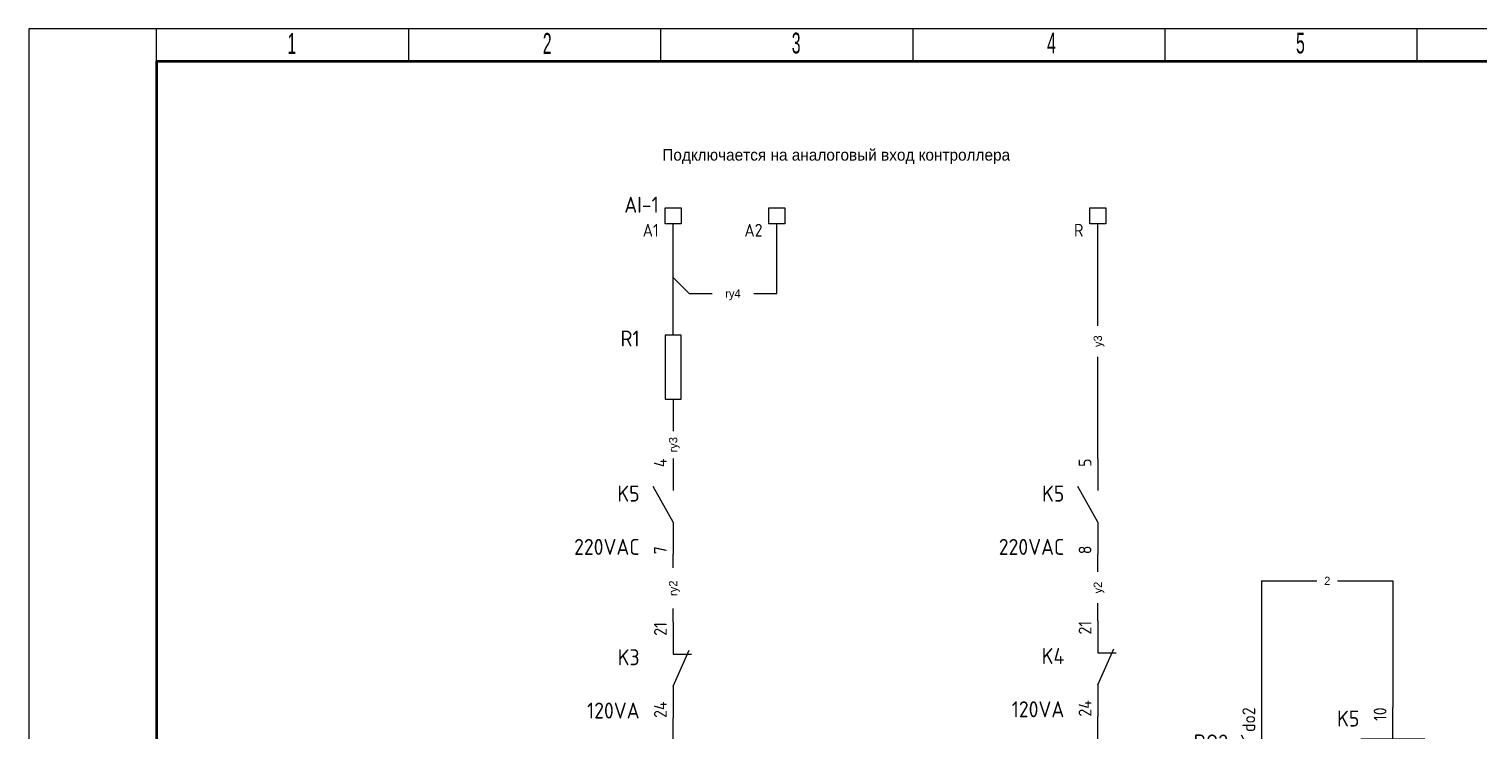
# Model space of a CAD drawing. Extents: x -20 to 400, y -5 to 292.
# Drawn here: x -20 to 207, y 182.1 to 292 of the extents above; entities that cross this region are included whole.
import ezdxf
from ezdxf.enums import TextEntityAlignment as Align

# ---------------------------------------------------------------- set-up
doc = ezdxf.new("R2010")
doc.units = 0
doc.linetypes.add('Caddy_Solid', pattern=[0])
for name, color, linetype in [('100', 7, 'Continuous'), ('DESC', 1, 'Continuous'), ('DESCCHILD', 20, 'Continuous'), ('MISC', 7, 'Continuous'), ('SYMS', 7, 'Continuous'), ('TAGS', 7, 'Continuous'), ('TERMS', 7, 'Continuous'), ('WIRES', 7, 'Continuous')]:
    doc.layers.add(name, color=color, linetype=linetype)
doc.styles.add('Caddy_Vectorfont1p', font='arial.ttf', dxfattribs={"width": 0.9})
doc.styles.add('WD_IEC', font='ISOCP2.shx', dxfattribs={"width": 0.9, "height": 4})

# ---------------------------------------------------------------- blocks, each defined once
blk = doc.blocks.new('VCR22')
for p, q in [((0, 7.5), (0, 2.5)), ((0, -2.5), (2.5, 3.12)), ((0, 2.5), (2.87, 2.5)), ((0, -2.5), (0, -7.5))]:
    blk.add_line(p, q)
at = {"style": 'WD_IEC'}
for tag, p in [('INST', (-5.25, 7.75)), ('LOC', (-5.25, 4.25)), ('TAG2', (-5.25, 0.75)), ('XREF', (-5.25, -3.75)), ('DESC1', (-5.25, -7.6)), ('DESC2', (-5.25, -11.1)), ('DESC3', (-5.25, -14.6))]:
    blk.add_attdef(tag, text='', height=2.5, dxfattribs=at).set_placement(p, align=Align.RIGHT)
blk.add_attdef('TERM01', text='', height=2, rotation=90, dxfattribs=at).set_placement((-1, 7.5), align=Align.RIGHT)
at = {"style": 'WD_IEC', "flags": 1}
for tag, p, height in [('X2TERM01', (0, 7.5), 0.32), ('X4LINK', (-2, 0), 0.32), ('X1LINK', (1.11, 0), 0.32), ('CONTACT', (4, -3.5), 1), ('FAMILY', (4, -5), 1), ('X8TERM02', (0, -7.5), 0.32)]:
    blk.add_attdef(tag, p, '', height=height, dxfattribs=at)
at = {"style": 'WD_IEC'}
blk.add_attdef('TERM02', (-1, -7.5), '', height=2, rotation=90, dxfattribs=at)
blk = doc.blocks.new('VCR21')
for p, q in [((0, 7.5), (0, 2.5)), ((0, -2.5), (-3.125, 3.125)), ((0, -2.5), (0, -7.5))]:
    blk.add_line(p, q)
at = {"style": 'WD_IEC'}
for tag, p in [('INST', (-5.25, 7.75)), ('LOC', (-5.25, 4.25)), ('TAG2', (-5.25, 0.75)), ('XREF', (-5.25, -3.75)), ('DESC1', (-5.25, -7.6)), ('DESC2', (-5.25, -11.1)), ('DESC3', (-5.25, -14.6))]:
    blk.add_attdef(tag, text='', height=2.5, dxfattribs=at).set_placement(p, align=Align.RIGHT)
blk.add_attdef('TERM01', text='', height=2, rotation=90, dxfattribs=at).set_placement((-1, 7.5), align=Align.RIGHT)
at = {"style": 'WD_IEC', "flags": 1}
for tag, p, height in [('X2TERM01', (0, 7.5), 0.32), ('X4LINK', (-2, 0), 0.32), ('X1LINK', (-0.5, 0), 0.32), ('CONTACT', (4, -3.5), 1), ('FAMILY', (4, -5), 1), ('X8TERM02', (0, -7.5), 0.32)]:
    blk.add_attdef(tag, p, '', height=height, dxfattribs=at)
at = {"style": 'WD_IEC'}
blk.add_attdef('TERM02', (-1, -7.5), '', height=2, rotation=90, dxfattribs=at)
blk = doc.blocks.new('VRE1B')
for p, q in [((0, 5), (0, 10)), ((0, -5), (0, -10))]:
    blk.add_line(p, q)
blk.add_lwpolyline([(-1.25, 5), (-1.25, -5), (1.25, -5), (1.25, 5)], close=True)
at = {"style": 'WD_IEC'}
for tag, p in [('INST', (-5.25, 10.25)), ('LOC', (-5.25, 6.75)), ('TAG1', (-5.25, 3.25)), ('RATING1', (-5.25, -1.25)), ('DESC1', (-5.25, -5.25)), ('DESC2', (-5.25, -8.75)), ('DESC3', (-5.25, -12.25))]:
    blk.add_attdef(tag, text='', height=2.5, dxfattribs=at).set_placement(p, align=Align.RIGHT)
blk.add_attdef('TERM01', text='', height=2, rotation=90, dxfattribs=at).set_placement((-1, 10), align=Align.RIGHT)
at = {"style": 'WD_IEC', "flags": 1}
for tag, p, height in [('X2TERM01', (0, 10), 0.32), ('MFG', (2.75, 9), 1.5), ('CAT', (2.75, 6.5), 1.5), ('ASSYCODE', (2.25, -1.5), 1), ('FAMILY', (2.25, -3), 1), ('CATDESC', (2.25, -4.5), 1), ('X8TERM02', (0, -10), 0.32)]:
    blk.add_attdef(tag, p, '', height=height, dxfattribs=at)
at = {"style": 'WD_IEC'}
blk.add_attdef('TERM02', (-1, -10), '', height=2, rotation=90, dxfattribs=at)
blk = doc.blocks.new('HT0_281')
for p in [(0, -2.5), (2.5, 0)]:
    blk.add_line(p, (0, 2.5))
at = {"style": 'WD_IEC', "flags": 1}
for tag, p in [('X2TERM01', (0, 2.5)), ('WDWSEQ', (1.92, 1.22)), ('X1TERM01', (2.5, 0)), ('X8TERM01', (0, -2.5))]:
    blk.add_attdef(tag, p, '', height=0.4, dxfattribs=at)
blk = doc.blocks.new('VT0001')
for p, q in [((-1.25, -1.25), (-1.25, 1.25)), ((-1.25, 1.25), (1.25, 1.25)), ((1.25, 1.25), (1.25, -1.25)), ((1.25, -1.25), (-1.25, -1.25))]:
    blk.add_line(p, q)
at = {"style": 'WD_IEC', "flags": 1}
for tag, p, height in [('ASSYCODE', (2.75, 10.75), 1), ('CATDESC', (2.75, 9.25), 1), ('MFG', (2.75, 7.25), 1.5), ('CAT', (2.75, 4.75), 1.5), ('X2PIN01', (0, 2.25), 0.25), ('X4PIN01', (-1.25, 1), 0.25), ('X4TERM01', (-1.25, 0), 0.25), ('X4TERMDESC01', (-1.25, 0.5), 0.4), ('STRIPSEQ', (0, 0), 0.025), ('X2TERM01', (0, 1.25), 0.25), ('X8PIN01', (0, -0.25), 0.25), ('X2TERMDESC01', (0, 1.75), 0.4), ('X1PIN01', (1.25, 1), 0.25), ('X1TERM01', (1.25, 0), 0.25), ('X1TERMDESC01', (1.25, 0.5), 0.4), ('LINKTERM', (0, -0.04), 0.025), ('X8TERM01', (0, -1.25), 0.25), ('X8TERMDESC01', (0, -0.75), 0.4)]:
    blk.add_attdef(tag, p, '', height=height, dxfattribs=at)
at = {"style": 'WD_IEC'}
for tag, p in [('INST', (-2.25, 6.5)), ('LOC', (-2.25, 3.5)), ('DESC1', (-2.25, -6.25)), ('DESC2', (-2.25, -9.25)), ('DESC3', (-2.25, -12.25))]:
    blk.add_attdef(tag, text='', height=2.5, dxfattribs=at).set_placement(p, align=Align.RIGHT)
at = {"style": 'WD_IEC', "flags": 8}
for tag, height, p in [('TAGSTRIP', 2.5, (-2.25, 0.5)), ('TERM01', 2, (-2.25, -3.25))]:
    blk.add_attdef(tag, text='', height=height, dxfattribs=at).set_placement(p, align=Align.RIGHT)
blk = doc.blocks.new('VCR1')
for p, q in [((0, 2.5), (0, 7.5)), ((0, -2.5), (0, -7.5))]:
    blk.add_line(p, q)
blk.add_lwpolyline([(-5, 2.5), (-5, -2.5), (5, -2.5), (5, 2.5)], close=True)
at = {"style": 'WD_IEC'}
for tag, p in [('INST', (-5.25, 11.5)), ('LOC', (-5.25, 8)), ('TAG1', (-5.25, 4.5)), ('DESC1', (-5.25, -6.85)), ('DESC2', (-5.25, -10.35)), ('DESC3', (-5.25, -13.85))]:
    blk.add_attdef(tag, text='', height=2.5, dxfattribs=at).set_placement(p, align=Align.RIGHT)
blk.add_attdef('TERM01', text='', height=2, rotation=90, dxfattribs=at).set_placement((-1, 7.5), align=Align.RIGHT)
at = {"style": 'WD_IEC', "flags": 1}
for tag, p, height in [('X2TERM01', (0, 7.5), 0.32), ('X4LINK', (-5, 0), 0.32), ('X1LINK', (5, 0), 0.32), ('ASSYCODE', (1, -4), 1), ('FAMILY', (1, -5.5), 1), ('CATDESC', (1, -7), 1), ('X8TERM02', (0, -7.5), 0.32)]:
    blk.add_attdef(tag, p, '', height=height, dxfattribs=at)
at = {"style": 'WD_IEC', "flags": 9}
for tag, p in [('MFG', (-6, 1)), ('CAT', (-6, -1.5))]:
    blk.add_attdef(tag, text='', height=1.5, dxfattribs=at).set_placement(p, align=Align.RIGHT)
at = {"style": 'WD_IEC'}
blk.add_attdef('TERM02', (-1, -7.5), '', height=2, rotation=90, dxfattribs=at)
at = {"lineweight": 9, "style": 'WD_IEC'}
for tag, p in [('NO', (-5.5, -16.5)), ('NC', (-5.5, -20))]:
    blk.add_attdef(tag, text='', height=2.5, dxfattribs=at).set_placement(p, align=Align.TOP_RIGHT)
for tag, p in [('XREFNO', (-4, -16.5)), ('XREFNC', (-4, -20))]:
    blk.add_attdef(tag, text='', height=2.5, dxfattribs=at).set_placement(p, align=Align.TOP_LEFT)
blk = doc.blocks.new('HT0_LGENERIC')
at = {"style": 'WD_IEC'}
blk.add_attdef('COLOR', text='', height=2.5, dxfattribs=at).set_placement((0, 0), align=Align.MIDDLE_CENTER)
for tag, p in [('X4_TINY_DOT_DONT_REMOVE', (-2.5, 0)), ('X1_TINY_DOT_DONT_REMOVE', (2.5, 0))]:
    blk.add_attdef(tag, p, '', height=0.002, dxfattribs=at)
at = {"style": 'WD_IEC', "flags": 1}
for tag, p in [('X4TERM01', (-2.5, 0)), ('X1TERM01', (2.5, 0))]:
    blk.add_attdef(tag, p, '', height=0.2, dxfattribs=at)
blk = doc.blocks.new('VT0_LGENERIC')
at = {"style": 'WD_IEC', "flags": 1}
for tag, p in [('X2TERM01', (0, 4)), ('X8TERM01', (0, -4))]:
    blk.add_attdef(tag, p, '', height=0.16, rotation=90, dxfattribs=at)
at = {"style": 'WD_IEC'}
blk.add_attdef('COLOR', text='', height=2.5, rotation=90, dxfattribs=at).set_placement((0, 0), align=Align.MIDDLE_CENTER)
for tag, p in [('X2_TINY_DOT_DONT_REMOVE', (0, 4)), ('X8_TINY_DOT_DONT_REMOVE', (0, -4))]:
    blk.add_attdef(tag, p, '', height=0.0001, rotation=90, dxfattribs=at)

msp = doc.modelspace()

# ---------------------------------------------------------------- linework, layer by layer
at = {"linetype": 'Caddy_Solid', "lineweight": 25}
for p, q in [((0, 287), (0, 292)), ((39.5, 287), (39.5, 292)), ((79, 287), (79, 292)), ((118.5, 287), (118.5, 292)), ((158, 287), (158, 292)), ((197.5, 287), (197.5, 292))]:
    msp.add_line(p, q, dxfattribs=at)
at = {"layer": '100', "linetype": 'Caddy_Solid', "lineweight": 50}
for q in [(395, 286.94), (0, 0)]:
    msp.add_line((0, 286.94), q, dxfattribs=at)
at = {"layer": 'SYMS'}
msp.add_lwpolyline([(-20, -5), (400, -5), (400, 292), (-20, 292)], close=True, dxfattribs=at)
at = {"layer": 'WIRES'}
for p, q in [((80.91, 253.03), (80.91, 261.46)), ((97.17, 250.53), (97.17, 261.46)), ((147.44, 245.5), (147.44, 261.46)), ((83.41, 250.53), (87.04, 250.53)), ((93.54, 250.53), (97.17, 250.53)), ((147.44, 224.68), (147.44, 240.64)), ((80.91, 207.55), (80.91, 209.68)), ((147.44, 206.9), (147.44, 209.68)), ((173.1, 205.51), (173.1, 185.68)), ((173.1, 205.51), (181.78, 205.51)), ((184.99, 205.51), (193.67, 205.51)), ((193.67, 205.51), (193.67, 185.68)), ((80.91, 199.03), (80.91, 201.15)), ((147.44, 199.23), (147.44, 202)), ((80.91, 171.78), (80.91, 184.03)), ((147.44, 171.78), (147.44, 184.23))]:
    msp.add_line(p, q, dxfattribs=at)

# ---------------------------------------------------------------- block references
at = {"layer": 'SYMS'}
ref = msp.add_blockref('VT0001', (80.91, 262.71), dxfattribs=at)
ref.add_attrib('TERM01', 'A1', dxfattribs={"layer": 'TERMS', "height": 2, "style": 'WD_IEC', "flags": 8}).set_placement((78.66, 259.46), align=Align.RIGHT)
ref.add_attrib('TAGSTRIP', 'AI-1', dxfattribs={"layer": 'TAGS', "height": 2.5, "style": 'WD_IEC', "flags": 8}).set_placement((78.66, 263.21), align=Align.RIGHT)
ref = msp.add_blockref('VT0001', (97.17, 262.71), dxfattribs=at)
ref.add_attrib('TERM01', 'A2', dxfattribs={"layer": 'TERMS', "height": 2, "style": 'WD_IEC', "flags": 8}).set_placement((94.92, 259.46), align=Align.RIGHT)
ref = msp.add_blockref('VT0001', (147.44, 262.71), dxfattribs=at)
ref.add_attrib('TERM01', 'R', dxfattribs={"layer": 'TERMS', "height": 2, "style": 'WD_IEC', "flags": 8}).set_placement((145.19, 259.46), align=Align.RIGHT)
ref = msp.add_blockref('HT0_LGENERIC', (90.29, 250.53), dxfattribs=at)
ref.add_attrib('X4_TINY_DOT_DONT_REMOVE', '.', (87.04, 250.53), dxfattribs={"layer": 'MISC', "height": 0.002, "style": 'WD_IEC'})
ref.add_attrib('X1_TINY_DOT_DONT_REMOVE', '.', (93.54, 250.53), dxfattribs={"layer": 'MISC', "height": 0.002, "style": 'WD_IEC'})
ref.add_attrib('COLOR', 'ry4', dxfattribs={"layer": 'MISC', "height": 1.3}).set_placement((90.29, 250.53), align=Align.MIDDLE_CENTER)
ref = msp.add_blockref('VRE1B', (80.91, 238.99), dxfattribs=at)
ref.add_attrib('TAG1', 'R1', dxfattribs={"layer": 'TAGS', "height": 2.5, "style": 'WD_IEC'}).set_placement((75.66, 242.24), align=Align.RIGHT)
ref = msp.add_blockref('VT0_LGENERIC', (147.44, 243.07), dxfattribs=at)
ref.add_attrib('X8_TINY_DOT_DONT_REMOVE', '.', (147.44, 240.64), dxfattribs={"layer": 'MISC', "height": 0.0001, "rotation": 90, "style": 'WD_IEC'})
ref.add_attrib('X2_TINY_DOT_DONT_REMOVE', '.', (147.44, 245.5), dxfattribs={"layer": 'MISC', "height": 0.0001, "rotation": 90, "style": 'WD_IEC'})
ref.add_attrib('COLOR', 'y3', dxfattribs={"layer": 'MISC', "height": 1.3, "rotation": 90}).set_placement((147.44, 243.07), align=Align.MIDDLE_CENTER)
ref = msp.add_blockref('VT0_LGENERIC', (80.91, 226.84), dxfattribs=at)
ref.add_attrib('X8_TINY_DOT_DONT_REMOVE', '.', (80.91, 223.66), dxfattribs={"layer": 'MISC', "height": 0.0001, "rotation": 90, "style": 'WD_IEC'})
ref.add_attrib('X2_TINY_DOT_DONT_REMOVE', '.', (80.91, 223.66), dxfattribs={"layer": 'MISC', "height": 0.0001, "rotation": 90, "style": 'WD_IEC'})
ref.add_attrib('COLOR', 'ry3', dxfattribs={"layer": 'MISC', "height": 1.3, "rotation": 90}).set_placement((80.91, 226.84), align=Align.MIDDLE_CENTER)
ref = msp.add_blockref('VCR21', (80.91, 217.18), dxfattribs=at)
ref.add_attrib('TAG2', 'K5', dxfattribs={"layer": 'TAGS', "height": 2.5, "style": 'WD_IEC'}).set_placement((75.66, 217.93), align=Align.RIGHT)
ref.add_attrib('DESC1', '220VAC', dxfattribs={"layer": 'DESCCHILD', "height": 2.5, "style": 'WD_IEC'}).set_placement((75.66, 209.58), align=Align.RIGHT)
ref.add_attrib('TERM01', '4', dxfattribs={"layer": 'TERMS', "height": 2, "rotation": 90, "style": 'WD_IEC'}).set_placement((79.91, 224.68), align=Align.RIGHT)
ref.add_attrib('TERM02', '7', (79.91, 209.68), dxfattribs={"layer": 'TERMS', "height": 2, "rotation": 90, "style": 'WD_IEC'})
ref = msp.add_blockref('VCR21', (147.44, 217.18), dxfattribs=at)
ref.add_attrib('TAG2', 'K5', dxfattribs={"layer": 'TAGS', "height": 2.5, "style": 'WD_IEC'}).set_placement((142.19, 217.93), align=Align.RIGHT)
ref.add_attrib('DESC1', '220VAC', dxfattribs={"layer": 'DESCCHILD', "height": 2.5, "style": 'WD_IEC'}).set_placement((142.19, 209.58), align=Align.RIGHT)
ref.add_attrib('TERM01', '5', dxfattribs={"layer": 'TERMS', "height": 2, "rotation": 90, "style": 'WD_IEC'}).set_placement((146.44, 224.68), align=Align.RIGHT)
ref.add_attrib('TERM02', '8', (146.44, 209.68), dxfattribs={"layer": 'TERMS', "height": 2, "rotation": 90, "style": 'WD_IEC'})
ref = msp.add_blockref('VT0_LGENERIC', (80.91, 204.35), dxfattribs=at)
ref.add_attrib('X8_TINY_DOT_DONT_REMOVE', '.', (80.91, 201.15), dxfattribs={"layer": 'MISC', "height": 0.0001, "rotation": 90, "style": 'WD_IEC'})
ref.add_attrib('X2_TINY_DOT_DONT_REMOVE', '.', (80.91, 207.55), dxfattribs={"layer": 'MISC', "height": 0.0001, "rotation": 90, "style": 'WD_IEC'})
ref.add_attrib('COLOR', 'ry2', dxfattribs={"layer": 'MISC', "height": 1.3, "rotation": 90}).set_placement((80.91, 204.35), align=Align.MIDDLE_CENTER)
ref = msp.add_blockref('VT0_LGENERIC', (147.44, 204.45), dxfattribs=at)
ref.add_attrib('X8_TINY_DOT_DONT_REMOVE', '.', (147.44, 202), dxfattribs={"layer": 'MISC', "height": 0.0001, "rotation": 90, "style": 'WD_IEC'})
ref.add_attrib('X2_TINY_DOT_DONT_REMOVE', '.', (147.44, 206.9), dxfattribs={"layer": 'MISC', "height": 0.0001, "rotation": 90, "style": 'WD_IEC'})
ref.add_attrib('COLOR', 'y2', dxfattribs={"layer": 'MISC', "height": 1.3, "rotation": 90}).set_placement((147.44, 204.45), align=Align.MIDDLE_CENTER)
ref = msp.add_blockref('HT0_LGENERIC', (183.39, 205.51), dxfattribs=at)
ref.add_attrib('X4_TINY_DOT_DONT_REMOVE', '.', (181.78, 205.51), dxfattribs={"layer": 'MISC', "height": 0.002, "style": 'WD_IEC'})
ref.add_attrib('X1_TINY_DOT_DONT_REMOVE', '.', (184.99, 205.51), dxfattribs={"layer": 'MISC', "height": 0.002, "style": 'WD_IEC'})
ref.add_attrib('COLOR', '2', dxfattribs={"layer": 'MISC', "height": 1.3}).set_placement((183.39, 205.51), align=Align.MIDDLE_CENTER)
ref = msp.add_blockref('VCR22', (80.91, 191.53), dxfattribs=at)
ref.add_attrib('TAG2', 'K3', dxfattribs={"layer": 'TAGS', "height": 2.5, "style": 'WD_IEC'}).set_placement((75.66, 192.28), align=Align.RIGHT)
ref.add_attrib('DESC1', '120VA', dxfattribs={"layer": 'DESCCHILD', "height": 2.5, "style": 'WD_IEC'}).set_placement((75.66, 183.93), align=Align.RIGHT)
ref.add_attrib('TERM01', '21', dxfattribs={"layer": 'TERMS', "height": 2, "rotation": 90, "style": 'WD_IEC'}).set_placement((79.91, 199.03), align=Align.RIGHT)
ref.add_attrib('TERM02', '24', (79.91, 184.03), dxfattribs={"layer": 'TERMS', "height": 2, "rotation": 90, "style": 'WD_IEC'})
ref = msp.add_blockref('VCR22', (147.44, 191.73), dxfattribs=at)
ref.add_attrib('TAG2', 'K4', dxfattribs={"layer": 'TAGS', "height": 2.5, "style": 'WD_IEC'}).set_placement((142.19, 192.48), align=Align.RIGHT)
ref.add_attrib('DESC1', '120VA', dxfattribs={"layer": 'DESCCHILD', "height": 2.5, "style": 'WD_IEC'}).set_placement((142.19, 184.13), align=Align.RIGHT)
ref.add_attrib('TERM01', '21', dxfattribs={"layer": 'TERMS', "height": 2, "rotation": 90, "style": 'WD_IEC'}).set_placement((146.44, 199.23), align=Align.RIGHT)
ref.add_attrib('TERM02', '24', (146.44, 184.23), dxfattribs={"layer": 'TERMS', "height": 2, "rotation": 90, "style": 'WD_IEC'})
ref = msp.add_blockref('VCR21', (173.1, 178.18), dxfattribs=at)
ref.add_attrib('TAG2', 'DO2', dxfattribs={"layer": 'TAGS', "height": 2.5, "style": 'WD_IEC'}).set_placement((167.85, 178.93), align=Align.RIGHT)
ref.add_attrib('TERM01', 'do2', dxfattribs={"layer": 'TERMS', "height": 2, "rotation": 90, "style": 'WD_IEC'}).set_placement((172.1, 185.68), align=Align.RIGHT)
ref.add_attrib('TERM02', 'com2', (172.1, 170.68), dxfattribs={"layer": 'TERMS', "height": 2, "rotation": 90, "style": 'WD_IEC'})
ref = msp.add_blockref('VCR1', (193.67, 178.18), dxfattribs=at)
ref.add_attrib('TAG1', 'K5', dxfattribs={"layer": 'TAGS', "height": 2.5, "style": 'WD_IEC'}).set_placement((188.42, 182.68), align=Align.RIGHT)
ref.add_attrib('DESC1', '220VAC', dxfattribs={"layer": 'DESC', "height": 1.8}).set_placement((188.42, 171.33), align=Align.RIGHT)
ref.add_attrib('TERM01', '10', dxfattribs={"layer": 'TERMS', "height": 2, "rotation": 90, "style": 'WD_IEC'}).set_placement((192.67, 185.68), align=Align.RIGHT)
ref.add_attrib('TERM02', '11', (192.67, 170.68), dxfattribs={"layer": 'TERMS', "height": 2, "rotation": 90, "style": 'WD_IEC'})
at = {"layer": 'WIRES'}
msp.add_blockref('HT0_281', (80.91, 250.53), dxfattribs=at)

# ---------------------------------------------------------------- texts
at = {"lineweight": 60, "style": 'Caddy_Vectorfont1p', "width": 0.54}
for s, p in [('1', (20.5, 288.1)), ('2', (60.5, 288.1)), ('3', (99.5, 288.16)), ('4', (139.5, 288.16)), ('5', (178.5, 288.16))]:
    msp.add_text(s, height=3.27, dxfattribs=at).set_placement(p)
at = {"layer": 'SYMS', "insert": (79.22, 273.17), "char_height": 1.8, "attachment_point": 1}
msp.add_mtext_dynamic_manual_height_columns('Подключается на аналоговый вход контроллера', width=83.5085, gutter_width=12.5, heights=[8.18], dxfattribs=at)

doc.saveas('drawing.dxf')
